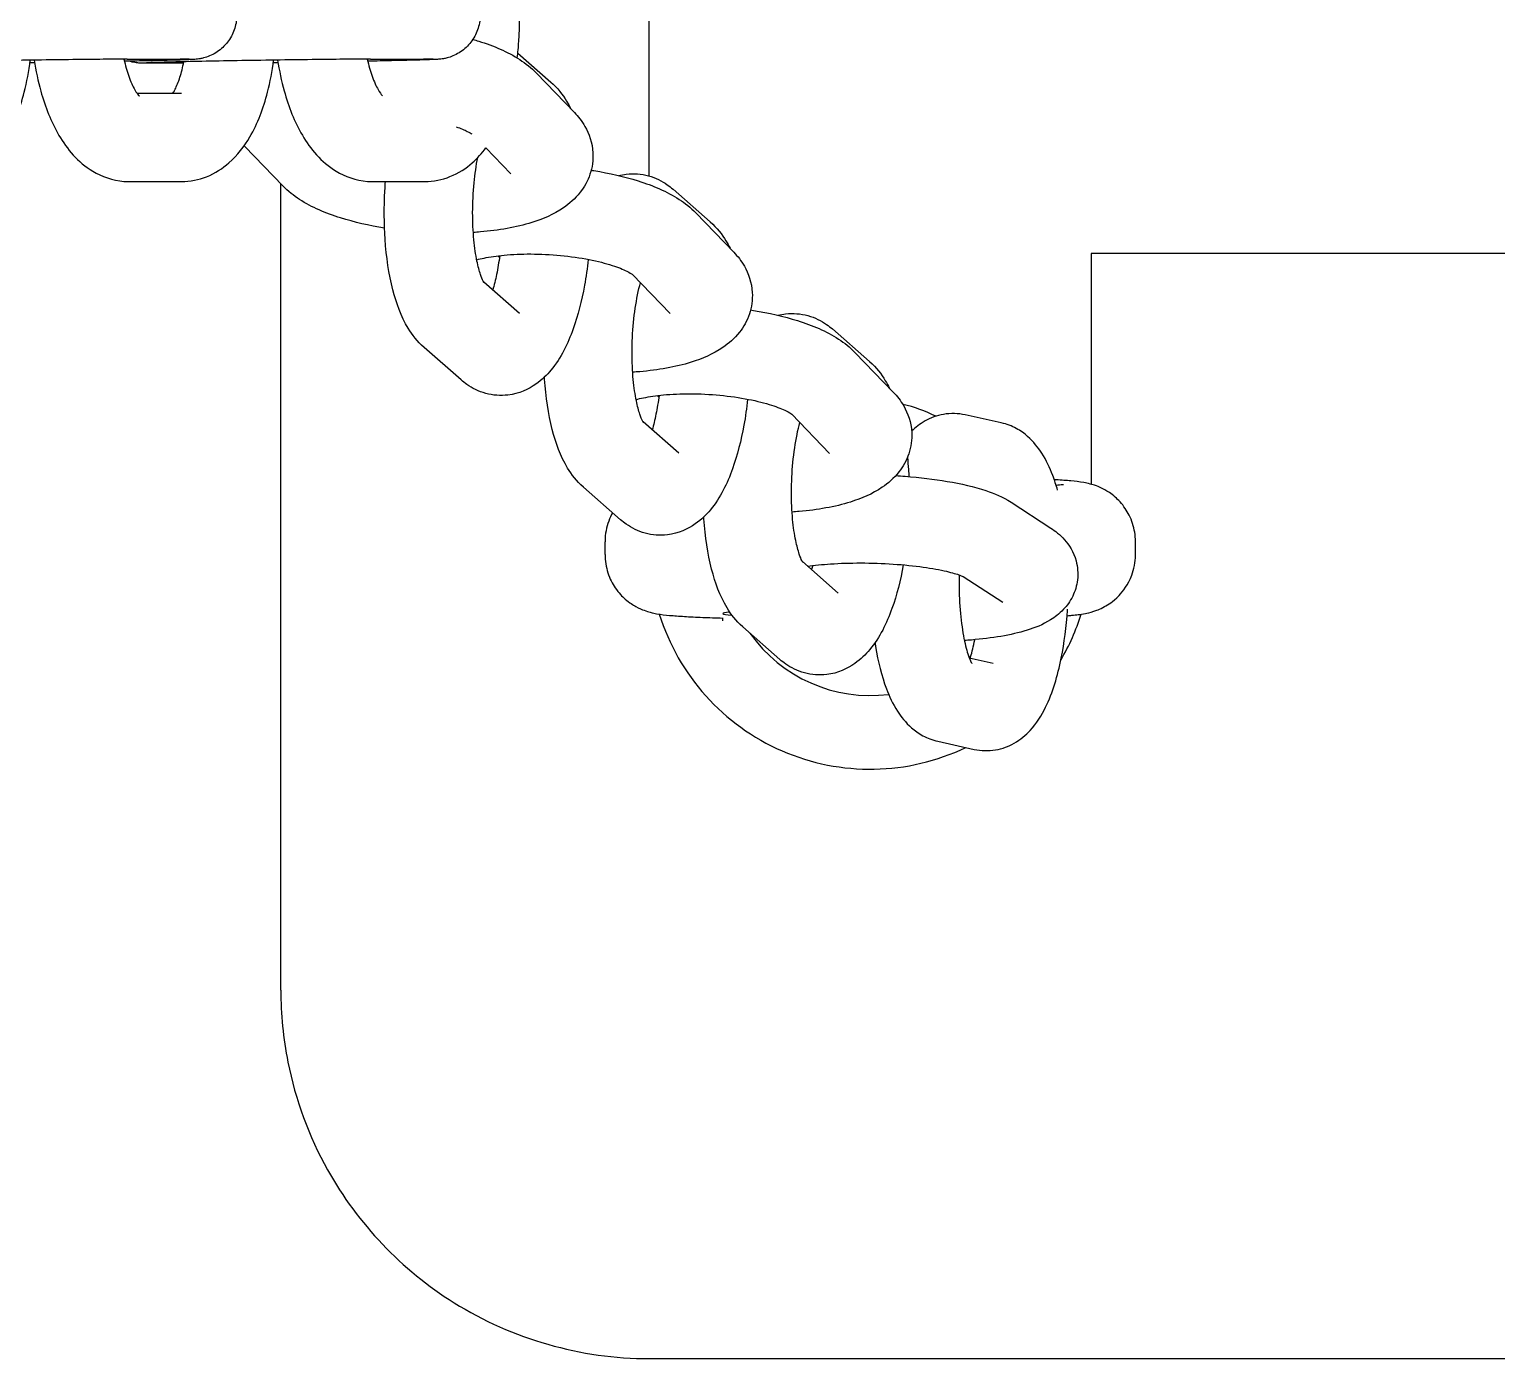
# Model space of a CAD drawing. Header units: millimetres. Extents: x 1060 to 4060, y 0 to 4400.
# Drawn here: x 2313.3 to 2412.9, y 2110 to 2200.2 of the extents above; entities that cross this region are included whole.
import ezdxf

# ---------------------------------------------------------------- set-up
doc = ezdxf.new("R2010")
doc.units = ezdxf.units.MM
doc.layers.add('AM_4', color=3, linetype='Continuous', lineweight=25)

msp = doc.modelspace()

# ---------------------------------------------------------------- linework, layer by layer
at = {"layer": 'AM_4'}
for p, q in [((2355.382, 2190.253), (2355.382, 2206.518)), ((2319.958, 2198.18), (2323.554, 2198.181)), ((2323.779, 2197.899), (2321.812, 2197.899)), ((2336.475, 2198.184), (2340.07, 2198.185)), ((2346.464, 2198.592), (2348.704, 2196.628)), ((2347.736, 2197.231), (2350.309, 2194.559)), ((2320.613, 2195.874), (2323.632, 2195.875)), ((2330.517, 2189.583), (2327.943, 2192.255)), ((2344.292, 2192.157), (2345.988, 2190.397)), ((2320.084, 2189.874), (2323.634, 2189.875)), ((2336.601, 2189.878), (2340.15, 2189.879)), ((2330.382, 2135), (2330.382, 2189.723)), ((2356.996, 2189.357), (2359.52, 2187.144)), ((2358.552, 2187.747), (2361.126, 2185.075)), ((2345.215, 2184.718), (2345.101, 2184.836)), ((2385.382, 2185), (2385.382, 2169.335)), ((2435.382, 2185), (2385.382, 2185)), ((2346.576, 2180.922), (2344.147, 2183.052)), ((2354.246, 2183.569), (2356.805, 2180.913)), ((2354.785, 2183.009), (2354.783, 2183.009)), ((2367.813, 2179.873), (2370.337, 2177.66)), ((2342.621, 2176.411), (2340.097, 2178.624)), ((2369.369, 2178.263), (2371.943, 2175.591)), ((2356.031, 2175.234), (2355.918, 2175.352)), ((2365.063, 2174.084), (2367.621, 2171.429)), ((2379.277, 2173.499), (2376.814, 2174.044)), ((2357.393, 2171.438), (2354.964, 2173.568)), ((2365.602, 2173.525), (2365.6, 2173.525)), ((2353.438, 2166.927), (2350.914, 2169.14)), ((2379.934, 2168.115), (2382.638, 2166.362)), ((2352.382, 2164.563), (2352.382, 2165.437)), ((2388.382, 2164.563), (2388.382, 2165.437)), ((2368.21, 2161.954), (2365.781, 2164.084)), ((2376.683, 2163.072), (2379.373, 2161.328)), ((2360.382, 2160.062), (2360.382, 2160.26)), ((2364.255, 2157.443), (2361.731, 2159.655)), ((2377.098, 2157.565), (2378.729, 2157.204)), ((2374.97, 2151.891), (2377.433, 2151.346)), ((2355.382, 2110), (2765.382, 2110))]:
    msp.add_line(p, q, dxfattribs=at)
for radius, start, end in [(10, 63.51666, 77.21843), (15, 197.37564, 295.5956), (15, 329.59726, 342.62135), (10, 215.21184, 277.18483), (10, 312.13813, 313.0878)]:
    msp.add_arc((2370.382, 2165), radius, start, end, dxfattribs=at)
msp.add_ellipse((2370.382, 2160.561), major_axis=(-10, 0), ratio=0.031189, start_param=5.974765, end_param=6.636173, dxfattribs=at)
for points, knots in [([(2323.552, 2204.181), (2323.977, 2204.181), (2324.19, 2204.184), (2324.518, 2204.168), (2324.557, 2204.165), (2324.658, 2204.157), (2324.718, 2204.151), (2324.856, 2204.132), (2324.929, 2204.12), (2325.08, 2204.088), (2325.16, 2204.068), (2325.375, 2204.004), (2325.512, 2203.952), (2325.866, 2203.789), (2326.079, 2203.657), (2326.511, 2203.308), (2326.725, 2203.073), (2327.069, 2202.548), (2327.203, 2202.25), (2327.368, 2201.634), (2327.401, 2201.309), (2327.363, 2200.673), (2327.292, 2200.354), (2327.057, 2199.761), (2326.889, 2199.481), (2326.479, 2198.993), (2326.232, 2198.779), (2325.829, 2198.531), (2325.689, 2198.459), (2325.414, 2198.344), (2325.276, 2198.297), (2325.059, 2198.241), (2324.976, 2198.223), (2324.833, 2198.198), (2324.773, 2198.189), (2324.686, 2198.179), (2324.653, 2198.176), (2324.573, 2198.168), (2324.533, 2198.165), (2324.379, 2198.155), (2324.27, 2198.15), (2323.914, 2198.136), (2323.636, 2198.127), (2322.787, 2198.103), (2322.127, 2198.087), (2320.878, 2198.06), (2320.336, 2198.049), (2319.766, 2198.038)], [0, 0, 0, 0, 0.281853, 0.281853, 0.315187, 0.315187, 0.34452, 0.34452, 0.369391, 0.369391, 0.394699, 0.394699, 0.438559, 0.438559, 0.512467, 0.512467, 0.605515, 0.605515, 0.701047, 0.701047, 0.796687, 0.796687, 0.892331, 0.892331, 0.987974, 0.987974, 1.083586, 1.083586, 1.130463, 1.130463, 1.17418, 1.17418, 1.201861, 1.201861, 1.229399, 1.229399, 1.252836, 1.252836, 1.296134, 1.296134, 1.425776, 1.425776, 1.621313, 1.621313, 1.911073, 1.911073, 2.099225, 2.099225, 2.099225, 2.099225]), ([(2340.069, 2204.185), (2340.493, 2204.185), (2340.707, 2204.188), (2341.035, 2204.171), (2341.074, 2204.169), (2341.174, 2204.161), (2341.235, 2204.155), (2341.373, 2204.136), (2341.446, 2204.123), (2341.597, 2204.091), (2341.677, 2204.071), (2341.892, 2204.007), (2342.029, 2203.956), (2342.383, 2203.792), (2342.595, 2203.661), (2343.028, 2203.312), (2343.241, 2203.076), (2343.586, 2202.551), (2343.72, 2202.253), (2343.884, 2201.638), (2343.917, 2201.313), (2343.88, 2200.676), (2343.809, 2200.357), (2343.573, 2199.765), (2343.406, 2199.484), (2342.996, 2198.997), (2342.749, 2198.783), (2342.346, 2198.535), (2342.206, 2198.463), (2341.931, 2198.347), (2341.793, 2198.301), (2341.576, 2198.244), (2341.493, 2198.227), (2341.35, 2198.201), (2341.289, 2198.193), (2341.202, 2198.182), (2341.17, 2198.179), (2341.09, 2198.172), (2341.05, 2198.169), (2340.896, 2198.159), (2340.787, 2198.154), (2340.431, 2198.14), (2340.153, 2198.131), (2339.304, 2198.107), (2338.644, 2198.091), (2337.395, 2198.063), (2336.853, 2198.052), (2336.283, 2198.041)], [0, 0, 0, 0, 0.281853, 0.281853, 0.315187, 0.315187, 0.34452, 0.34452, 0.369391, 0.369391, 0.394699, 0.394699, 0.438559, 0.438559, 0.512467, 0.512467, 0.605515, 0.605515, 0.701047, 0.701047, 0.796687, 0.796687, 0.892331, 0.892331, 0.987974, 0.987974, 1.083586, 1.083586, 1.130463, 1.130463, 1.17418, 1.17418, 1.201861, 1.201861, 1.229399, 1.229399, 1.252836, 1.252836, 1.296134, 1.296134, 1.425776, 1.425776, 1.621313, 1.621313, 1.911073, 1.911073, 2.099225, 2.099225, 2.099225, 2.099225]), ([(2346.427, 2198.261), (2346.472, 2198.633), (2346.506, 2199.009), (2346.602, 2200.519), (2346.584, 2201.673), (2346.455, 2203.02), (2346.431, 2203.236), (2346.404, 2203.451)], [1.2689761, 1.2689761, 1.2689761, 1.2689761, 1.3902714, 1.3902714, 1.7521064, 1.7521064, 1.8217621, 1.8217621, 1.8217621, 1.8217621]), ([(2343.413, 2199.526), (2343.548, 2199.487), (2343.681, 2199.447), (2344.833, 2199.084), (2345.755, 2198.698), (2346.994, 2197.898), (2347.375, 2197.606), (2347.736, 2197.231)], [8.7955647, 8.7955647, 8.7955647, 8.7955647, 8.8464179, 8.8464179, 9.2401099, 9.2401099, 9.424778, 9.424778, 9.424778, 9.424778]), ([(2319.958, 2198.18), (2319.604, 2198.18), (2319.122, 2198.178), (2317.976, 2198.169), (2317.294, 2198.162), (2315.805, 2198.145), (2314.976, 2198.134), (2313.284, 2198.11), (2312.401, 2198.096), (2310.694, 2198.067), (2309.848, 2198.052), (2308.303, 2198.022), (2307.583, 2198.007), (2306.361, 2197.979), (2305.842, 2197.965), (2305.272, 2197.948), (2305.115, 2197.942), (2304.879, 2197.933), (2304.793, 2197.929), (2304.753, 2197.927), (2304.749, 2197.927), (2304.749, 2197.927)], [0, 0, 0, 0, 0.248263, 0.248263, 0.499951, 0.499951, 0.757323, 0.757323, 1.01581, 1.01581, 1.274573, 1.274573, 1.533118, 1.533118, 1.790623, 1.790623, 1.915683, 1.915683, 2.034039, 2.034039, 2.06119, 2.06119, 2.06119, 2.06119]), ([(2307.117, 2189.871), (2307.709, 2189.871), (2308.3, 2189.993), (2309.411, 2190.435), (2309.915, 2190.769), (2310.933, 2191.664), (2311.384, 2192.262), (2312.299, 2193.824), (2312.682, 2194.842), (2313.145, 2196.634), (2313.281, 2197.363), (2313.376, 2198.111)], [0, 0, 0, 0, 0.170102, 0.170102, 0.360343, 0.360343, 0.625522, 0.625522, 1.00866, 1.00866, 1.25339, 1.25339, 1.25339, 1.25339]), ([(2313.645, 2198.115), (2313.755, 2197.395), (2313.904, 2196.692), (2314.393, 2194.934), (2314.789, 2193.924), (2315.879, 2192.073), (2316.579, 2191.205), (2318.225, 2190.213), (2318.957, 2189.947), (2319.852, 2189.879), (2319.968, 2189.874), (2320.084, 2189.874)], [5.01949, 5.01949, 5.01949, 5.01949, 5.255165, 5.255165, 5.634054, 5.634054, 6.024533, 6.024533, 6.249877, 6.249877, 6.283185, 6.283185, 6.283185, 6.283185]), ([(2319.733, 2198.18), (2319.828, 2197.757), (2319.939, 2197.368), (2320.192, 2196.652), (2320.337, 2196.337), (2320.577, 2195.913), (2320.677, 2195.782), (2320.757, 2195.692), (2320.773, 2195.679), (2320.773, 2195.679)], [5.1569347, 5.1569347, 5.1569347, 5.1569347, 5.3726092, 5.3726092, 5.6146991, 5.6146991, 5.8232679, 5.8232679, 5.9226994, 5.9226994, 5.9226994, 5.9226994]), ([(2321.812, 2197.899), (2321.388, 2197.899), (2321.174, 2197.896), (2320.846, 2197.912), (2320.807, 2197.914), (2320.707, 2197.923), (2320.646, 2197.929), (2320.508, 2197.948), (2320.435, 2197.96), (2320.284, 2197.992), (2320.204, 2198.012), (2320.116, 2198.038), (2320.107, 2198.041), (2320.098, 2198.044)], [0, 0, 0, 0, 0.2818527, 0.2818527, 0.3151869, 0.3151869, 0.3445202, 0.3445202, 0.3693908, 0.3693908, 0.3946985, 0.3946985, 0.3977085, 0.3977085, 0.3977085, 0.3977085]), ([(2336.475, 2198.184), (2336.12, 2198.184), (2335.639, 2198.181), (2334.493, 2198.173), (2333.811, 2198.166), (2332.322, 2198.149), (2331.492, 2198.138), (2329.801, 2198.114), (2328.918, 2198.1), (2327.211, 2198.071), (2326.365, 2198.056), (2324.82, 2198.026), (2324.1, 2198.011), (2322.878, 2197.982), (2322.359, 2197.969), (2321.789, 2197.951), (2321.632, 2197.946), (2321.396, 2197.937), (2321.31, 2197.933), (2321.27, 2197.93), (2321.265, 2197.93), (2321.265, 2197.93)], [0, 0, 0, 0, 0.248263, 0.248263, 0.499951, 0.499951, 0.757323, 0.757323, 1.01581, 1.01581, 1.274573, 1.274573, 1.533118, 1.533118, 1.790623, 1.790623, 1.915683, 1.915683, 2.034039, 2.034039, 2.06119, 2.06119, 2.06119, 2.06119]), ([(2323.06, 2195.875), (2323.105, 2195.947), (2323.155, 2196.036), (2323.314, 2196.353), (2323.428, 2196.631), (2323.632, 2197.267), (2323.724, 2197.62), (2323.8, 2198.004)], [0.596726, 0.596726, 0.596726, 0.596726, 0.7009127, 0.7009127, 0.9118815, 0.9118815, 1.1108404, 1.1108404, 1.1108404, 1.1108404]), ([(2324.193, 2198.176), (2324.193, 2198.176), (2324.178, 2198.177), (2324.106, 2198.178), (2324.015, 2198.18), (2323.801, 2198.181), (2323.685, 2198.181), (2323.554, 2198.181)], [3.0785226, 3.0785226, 3.0785226, 3.0785226, 3.1279244, 3.1279244, 3.2407431, 3.2407431, 3.3329626, 3.3329626, 3.3329626, 3.3329626]), ([(2323.634, 2189.875), (2324.226, 2189.875), (2324.817, 2189.997), (2325.927, 2190.439), (2326.431, 2190.772), (2327.45, 2191.668), (2327.901, 2192.266), (2328.816, 2193.827), (2329.199, 2194.846), (2329.661, 2196.638), (2329.798, 2197.367), (2329.893, 2198.115)], [0, 0, 0, 0, 0.170102, 0.170102, 0.360343, 0.360343, 0.625522, 0.625522, 1.00866, 1.00866, 1.25339, 1.25339, 1.25339, 1.25339]), ([(2330.161, 2198.119), (2330.272, 2197.398), (2330.421, 2196.696), (2330.909, 2194.938), (2331.306, 2193.928), (2332.396, 2192.076), (2333.096, 2191.209), (2334.742, 2190.217), (2335.473, 2189.951), (2336.369, 2189.882), (2336.485, 2189.878), (2336.601, 2189.878)], [5.01949, 5.01949, 5.01949, 5.01949, 5.255165, 5.255165, 5.634054, 5.634054, 6.024533, 6.024533, 6.249877, 6.249877, 6.283185, 6.283185, 6.283185, 6.283185]), ([(2336.25, 2198.184), (2336.344, 2197.761), (2336.456, 2197.372), (2336.709, 2196.655), (2336.854, 2196.341), (2337.094, 2195.917), (2337.194, 2195.786), (2337.274, 2195.696), (2337.29, 2195.682), (2337.29, 2195.682)], [5.1569347, 5.1569347, 5.1569347, 5.1569347, 5.3726092, 5.3726092, 5.6146991, 5.6146991, 5.8232679, 5.8232679, 5.9226994, 5.9226994, 5.9226994, 5.9226994]), ([(2340.709, 2198.18), (2340.709, 2198.18), (2340.695, 2198.181), (2340.623, 2198.182), (2340.531, 2198.183), (2340.317, 2198.184), (2340.202, 2198.185), (2340.07, 2198.185)], [3.0785226, 3.0785226, 3.0785226, 3.0785226, 3.1279244, 3.1279244, 3.2407431, 3.2407431, 3.3329626, 3.3329626, 3.3329626, 3.3329626]), ([(2348.704, 2196.628), (2349.168, 2196.221), (2349.5, 2195.78), (2349.872, 2195.166), (2349.963, 2194.999), (2350.048, 2194.83)], [3.1415927, 3.1415927, 3.1415927, 3.1415927, 3.3417333, 3.3417333, 3.4155106, 3.4155106, 3.4155106, 3.4155106]), ([(2350.309, 2194.559), (2350.563, 2194.295), (2350.808, 2193.989), (2351.301, 2193.128), (2351.521, 2192.508), (2351.587, 2191.34), (2351.515, 2190.829), (2351.202, 2189.9), (2350.962, 2189.488), (2350.347, 2188.699), (2349.957, 2188.369), (2348.876, 2187.63), (2348.166, 2187.335), (2346.343, 2186.766), (2345.175, 2186.565), (2343.765, 2186.443), (2343.603, 2186.431), (2343.441, 2186.421)], [3.141593, 3.141593, 3.141593, 3.141593, 3.271782, 3.271782, 3.444241, 3.444241, 3.570103, 3.570103, 3.70223, 3.70223, 3.878428, 3.878428, 4.188219, 4.188219, 4.622997, 4.622997, 4.678564, 4.678564, 4.678564, 4.678564]), ([(2342.282, 2193.593), (2342.586, 2193.487), (2342.844, 2193.379), (2343.178, 2193.214), (2343.285, 2193.152), (2343.353, 2193.108)], [8.9036073, 8.9036073, 8.9036073, 8.9036073, 9.1024959, 9.1024959, 9.2468738, 9.2468738, 9.2468738, 9.2468738]), ([(2340.15, 2189.879), (2340.743, 2189.879), (2341.333, 2190.001), (2342.444, 2190.442), (2342.948, 2190.776), (2343.726, 2191.46), (2344.028, 2191.799), (2344.294, 2192.155)], [0, 0, 0, 0, 0.1701021, 0.1701021, 0.3603429, 0.3603429, 0.5180348, 0.5180348, 0.5180348, 0.5180348]), ([(2344.173, 2183.01), (2344.173, 2183.01), (2344.146, 2183.05), (2344.061, 2183.22), (2343.996, 2183.373), (2343.848, 2183.813), (2343.764, 2184.123), (2343.604, 2184.904), (2343.532, 2185.392), (2343.426, 2186.5), (2343.398, 2187.128), (2343.401, 2188.441), (2343.435, 2189.126), (2343.558, 2190.388), (2343.641, 2190.968), (2343.743, 2191.504)], [0.142015, 0.142015, 0.142015, 0.142015, 0.276751, 0.276751, 0.448296, 0.448296, 0.659191, 0.659191, 0.906763, 0.906763, 1.178862, 1.178862, 1.462176, 1.462176, 1.716941, 1.716941, 1.716941, 1.716941]), ([(2340.097, 2178.624), (2339.632, 2179.031), (2339.301, 2179.472), (2338.533, 2180.739), (2338.224, 2181.601), (2337.711, 2183.595), (2337.543, 2184.747), (2337.385, 2187.025), (2337.38, 2188.137), (2337.454, 2189.455), (2337.468, 2189.667), (2337.484, 2189.878)], [0, 0, 0, 0, 0.200141, 0.200141, 0.565338, 0.565338, 0.975739, 0.975739, 1.338219, 1.338219, 1.407821, 1.407821, 1.407821, 1.407821]), ([(2351.442, 2190.646), (2351.506, 2190.636), (2351.569, 2190.626), (2352.688, 2190.446), (2353.698, 2190.215), (2355.649, 2189.599), (2356.572, 2189.214), (2357.811, 2188.414), (2358.192, 2188.121), (2358.552, 2187.747)], [8.4650965, 8.4650965, 8.4650965, 8.4650965, 8.4866714, 8.4866714, 8.8464179, 8.8464179, 9.2401099, 9.2401099, 9.424778, 9.424778, 9.424778, 9.424778]), ([(2353.314, 2190.283), (2353.478, 2190.325), (2353.649, 2190.357), (2354.321, 2190.439), (2354.85, 2190.399), (2355.816, 2190.134), (2356.248, 2189.914), (2356.746, 2189.565), (2356.876, 2189.463), (2356.996, 2189.357)], [2.7808048, 2.7808048, 2.7808048, 2.7808048, 2.8263522, 2.8263522, 2.9567977, 2.9567977, 3.0896718, 3.0896718, 3.1415927, 3.1415927, 3.1415927, 3.1415927]), ([(2337.418, 2186.717), (2336.37, 2186.887), (2335.366, 2187.116), (2333.42, 2187.73), (2332.497, 2188.116), (2331.258, 2188.916), (2330.877, 2189.208), (2330.517, 2189.583)], [5.3471386, 5.3471386, 5.3471386, 5.3471386, 5.7048252, 5.7048252, 6.0985172, 6.0985172, 6.2831853, 6.2831853, 6.2831853, 6.2831853]), ([(2359.52, 2187.144), (2359.985, 2186.737), (2360.316, 2186.295), (2360.689, 2185.682), (2360.78, 2185.515), (2360.865, 2185.346)], [3.1415927, 3.1415927, 3.1415927, 3.1415927, 3.3417333, 3.3417333, 3.4155106, 3.4155106, 3.4155106, 3.4155106]), ([(2343.673, 2184.569), (2343.824, 2184.61), (2343.992, 2184.65), (2344.569, 2184.768), (2345.03, 2184.836), (2346.094, 2184.936), (2346.707, 2184.963), (2348.003, 2184.959), (2348.689, 2184.926), (2350.033, 2184.796), (2350.692, 2184.701), (2351.882, 2184.467), (2352.417, 2184.33), (2353.275, 2184.055), (2353.613, 2183.918), (2354.051, 2183.703), (2354.181, 2183.618), (2354.245, 2183.57), (2354.253, 2183.564), (2354.253, 2183.564)], [7.389186, 7.389186, 7.389186, 7.389186, 7.502218, 7.502218, 7.744552, 7.744552, 8.013991, 8.013991, 8.296825, 8.296825, 8.58126, 8.58126, 8.855267, 8.855267, 9.102496, 9.102496, 9.304047, 9.304047, 9.36456, 9.36456, 9.36456, 9.36456]), ([(2345.232, 2184.852), (2345.175, 2184.406), (2345.104, 2183.975), (2344.945, 2183.189), (2344.858, 2182.831), (2344.766, 2182.51)], [4.6914702, 4.6914702, 4.6914702, 4.6914702, 4.8867267, 4.8867267, 5.0722972, 5.0722972, 5.0722972, 5.0722972]), ([(2361.126, 2185.075), (2361.38, 2184.811), (2361.625, 2184.505), (2362.118, 2183.644), (2362.338, 2183.024), (2362.404, 2181.855), (2362.331, 2181.345), (2362.019, 2180.415), (2361.779, 2180.004), (2361.164, 2179.215), (2360.774, 2178.885), (2359.693, 2178.146), (2358.983, 2177.851), (2357.159, 2177.281), (2355.992, 2177.081), (2354.581, 2176.959), (2354.42, 2176.947), (2354.258, 2176.937)], [3.141593, 3.141593, 3.141593, 3.141593, 3.271782, 3.271782, 3.444241, 3.444241, 3.570103, 3.570103, 3.70223, 3.70223, 3.878428, 3.878428, 4.188219, 4.188219, 4.622997, 4.622997, 4.678564, 4.678564, 4.678564, 4.678564]), ([(2351.243, 2184.592), (2351.178, 2183.996), (2351.094, 2183.408), (2350.8, 2181.785), (2350.547, 2180.79), (2349.851, 2178.852), (2349.416, 2177.929), (2348.434, 2176.749), (2348.108, 2176.424), (2347.194, 2175.782), (2346.543, 2175.48), (2345.296, 2175.329), (2344.767, 2175.369), (2343.801, 2175.634), (2343.369, 2175.854), (2342.871, 2176.202), (2342.741, 2176.305), (2342.621, 2176.411)], [4.635584, 4.635584, 4.635584, 4.635584, 4.833907, 4.833907, 5.199053, 5.199053, 5.609358, 5.609358, 5.772068, 5.772068, 5.967945, 5.967945, 6.09839, 6.09839, 6.231264, 6.231264, 6.283185, 6.283185, 6.283185, 6.283185]), ([(2354.99, 2173.526), (2354.99, 2173.526), (2354.963, 2173.566), (2354.878, 2173.736), (2354.813, 2173.889), (2354.665, 2174.329), (2354.581, 2174.639), (2354.421, 2175.419), (2354.349, 2175.908), (2354.243, 2177.016), (2354.215, 2177.644), (2354.218, 2178.956), (2354.252, 2179.642), (2354.381, 2180.97), (2354.477, 2181.612), (2354.653, 2182.483), (2354.716, 2182.757), (2354.783, 2183.011)], [0.142015, 0.142015, 0.142015, 0.142015, 0.276751, 0.276751, 0.448296, 0.448296, 0.659191, 0.659191, 0.906763, 0.906763, 1.178862, 1.178862, 1.462176, 1.462176, 1.745134, 1.745134, 1.884509, 1.884509, 1.884509, 1.884509]), ([(2362.259, 2181.162), (2362.323, 2181.152), (2362.386, 2181.142), (2363.505, 2180.962), (2364.515, 2180.731), (2366.466, 2180.115), (2367.389, 2179.73), (2368.628, 2178.93), (2369.009, 2178.637), (2369.369, 2178.263)], [8.4650965, 8.4650965, 8.4650965, 8.4650965, 8.4866714, 8.4866714, 8.8464179, 8.8464179, 9.2401099, 9.2401099, 9.424778, 9.424778, 9.424778, 9.424778]), ([(2364.131, 2180.799), (2364.295, 2180.841), (2364.466, 2180.873), (2365.138, 2180.955), (2365.667, 2180.915), (2366.633, 2180.65), (2367.065, 2180.43), (2367.563, 2180.081), (2367.693, 2179.978), (2367.813, 2179.873)], [2.7808048, 2.7808048, 2.7808048, 2.7808048, 2.8263522, 2.8263522, 2.9567977, 2.9567977, 3.0896718, 3.0896718, 3.1415927, 3.1415927, 3.1415927, 3.1415927]), ([(2370.337, 2177.66), (2370.802, 2177.252), (2371.133, 2176.811), (2371.505, 2176.198), (2371.597, 2176.031), (2371.682, 2175.862)], [3.1415927, 3.1415927, 3.1415927, 3.1415927, 3.3417333, 3.3417333, 3.4155106, 3.4155106, 3.4155106, 3.4155106]), ([(2350.914, 2169.14), (2350.449, 2169.547), (2350.118, 2169.988), (2349.35, 2171.254), (2349.041, 2172.117), (2348.528, 2174.111), (2348.359, 2175.262), (2348.273, 2176.517), (2348.27, 2176.561), (2348.267, 2176.605)], [0, 0, 0, 0, 0.2001406, 0.2001406, 0.5653382, 0.5653382, 0.9757394, 0.9757394, 0.990733, 0.990733, 0.990733, 0.990733]), ([(2362.06, 2175.108), (2361.995, 2174.512), (2361.911, 2173.924), (2361.617, 2172.3), (2361.364, 2171.305), (2360.668, 2169.368), (2360.232, 2168.445), (2359.251, 2167.265), (2358.925, 2166.94), (2358.011, 2166.298), (2357.36, 2165.996), (2356.113, 2165.845), (2355.584, 2165.885), (2354.618, 2166.149), (2354.186, 2166.369), (2353.688, 2166.718), (2353.558, 2166.821), (2353.438, 2166.927)], [4.635584, 4.635584, 4.635584, 4.635584, 4.833907, 4.833907, 5.199053, 5.199053, 5.609358, 5.609358, 5.772068, 5.772068, 5.967945, 5.967945, 6.09839, 6.09839, 6.231264, 6.231264, 6.283185, 6.283185, 6.283185, 6.283185]), ([(2354.49, 2175.085), (2354.641, 2175.126), (2354.809, 2175.166), (2355.386, 2175.284), (2355.847, 2175.352), (2356.911, 2175.452), (2357.524, 2175.479), (2358.82, 2175.475), (2359.505, 2175.441), (2360.85, 2175.312), (2361.509, 2175.217), (2362.699, 2174.983), (2363.234, 2174.846), (2364.092, 2174.571), (2364.43, 2174.433), (2364.868, 2174.218), (2364.998, 2174.133), (2365.062, 2174.086), (2365.069, 2174.079), (2365.069, 2174.079)], [7.389186, 7.389186, 7.389186, 7.389186, 7.502218, 7.502218, 7.744552, 7.744552, 8.013991, 8.013991, 8.296825, 8.296825, 8.58126, 8.58126, 8.855267, 8.855267, 9.102496, 9.102496, 9.304047, 9.304047, 9.36456, 9.36456, 9.36456, 9.36456]), ([(2356.049, 2175.368), (2355.992, 2174.922), (2355.921, 2174.491), (2355.762, 2173.705), (2355.675, 2173.347), (2355.583, 2173.025)], [4.6914702, 4.6914702, 4.6914702, 4.6914702, 4.8867267, 4.8867267, 5.0722972, 5.0722972, 5.0722972, 5.0722972]), ([(2371.943, 2175.591), (2372.197, 2175.327), (2372.442, 2175.021), (2372.935, 2174.16), (2373.155, 2173.54), (2373.221, 2172.371), (2373.148, 2171.861), (2372.836, 2170.931), (2372.596, 2170.52), (2371.981, 2169.731), (2371.591, 2169.401), (2370.51, 2168.662), (2369.799, 2168.367), (2367.976, 2167.797), (2366.809, 2167.597), (2365.398, 2167.475), (2365.237, 2167.463), (2365.075, 2167.452)], [3.141593, 3.141593, 3.141593, 3.141593, 3.271782, 3.271782, 3.444241, 3.444241, 3.570103, 3.570103, 3.70223, 3.70223, 3.878428, 3.878428, 4.188219, 4.188219, 4.622997, 4.622997, 4.678564, 4.678564, 4.678564, 4.678564]), ([(2376.814, 2174.044), (2376.347, 2174.147), (2375.837, 2174.16), (2374.894, 2173.998), (2374.467, 2173.832), (2373.741, 2173.423), (2373.441, 2173.182), (2373.188, 2172.935)], [3.1415927, 3.1415927, 3.1415927, 3.1415927, 3.260469, 3.260469, 3.3785891, 3.3785891, 3.499889, 3.499889, 3.499889, 3.499889]), ([(2365.807, 2164.042), (2365.807, 2164.042), (2365.78, 2164.081), (2365.695, 2164.252), (2365.63, 2164.404), (2365.482, 2164.845), (2365.398, 2165.155), (2365.238, 2165.935), (2365.166, 2166.423), (2365.06, 2167.531), (2365.032, 2168.16), (2365.035, 2169.472), (2365.069, 2170.158), (2365.198, 2171.485), (2365.293, 2172.128), (2365.469, 2172.999), (2365.533, 2173.272), (2365.6, 2173.527)], [0.142015, 0.142015, 0.142015, 0.142015, 0.276751, 0.276751, 0.448296, 0.448296, 0.659191, 0.659191, 0.906763, 0.906763, 1.178862, 1.178862, 1.462176, 1.462176, 1.745134, 1.745134, 1.884509, 1.884509, 1.884509, 1.884509]), ([(2383.092, 2168.936), (2382.996, 2169.277), (2382.889, 2169.607), (2382.57, 2170.454), (2382.337, 2170.955), (2381.776, 2171.832), (2381.478, 2172.217), (2380.842, 2172.773), (2380.587, 2172.959), (2379.992, 2173.281), (2379.649, 2173.417), (2379.277, 2173.499)], [2.4099847, 2.4099847, 2.4099847, 2.4099847, 2.5476765, 2.5476765, 2.7736356, 2.7736356, 2.9521576, 2.9521576, 3.0467457, 3.0467457, 3.1415927, 3.1415927, 3.1415927, 3.1415927]), ([(2372.903, 2171.158), (2372.932, 2170.885), (2372.956, 2170.607), (2372.986, 2170.171), (2372.995, 2170.014), (2373.003, 2169.856)], [4.0222554, 4.0222554, 4.0222554, 4.0222554, 4.117332, 4.117332, 4.1702399, 4.1702399, 4.1702399, 4.1702399]), ([(2372.112, 2169.921), (2372.325, 2169.908), (2372.537, 2169.893), (2373.747, 2169.8), (2374.712, 2169.685), (2376.561, 2169.371), (2377.43, 2169.172), (2378.812, 2168.709), (2379.358, 2168.489), (2379.934, 2168.115)], [2.072287, 2.072287, 2.072287, 2.072287, 2.14551, 2.14551, 2.49307, 2.49307, 2.864705, 2.864705, 3.141593, 3.141593, 3.141593, 3.141593]), ([(2388.382, 2165.437), (2388.382, 2165.867), (2388.308, 2166.295), (2388.057, 2167.076), (2387.874, 2167.417), (2387.453, 2168.04), (2387.216, 2168.279), (2386.717, 2168.717), (2386.484, 2168.857), (2386.052, 2169.096), (2385.877, 2169.166), (2385.557, 2169.286), (2385.428, 2169.323), (2385.135, 2169.401), (2385.005, 2169.426), (2384.547, 2169.509), (2384.296, 2169.534), (2383.697, 2169.588), (2383.368, 2169.612), (2382.954, 2169.636), (2382.913, 2169.639), (2382.871, 2169.641)], [1.5707963, 1.5707963, 1.5707963, 1.5707963, 1.5808358, 1.5808358, 1.5918964, 1.5918964, 1.6063089, 1.6063089, 1.627105, 1.627105, 1.6540314, 1.6540314, 1.6872552, 1.6872552, 1.7419802, 1.7419802, 1.8995361, 1.8995361, 2.0570919, 2.0570919, 2.0741389, 2.0741389, 2.0741389, 2.0741389]), ([(2383.495, 2169.304), (2383.496, 2169.304), (2383.46, 2169.299), (2383.315, 2169.283), (2383.175, 2169.27), (2382.997, 2169.257)], [-1.3642689, -1.3642689, -1.3642689, -1.3642689, -1.2899383, -1.2899383, -1.1738106, -1.1738106, -1.1738106, -1.1738106]), ([(2352.895, 2167.403), (2352.801, 2167.235), (2352.712, 2167.047), (2352.484, 2166.435), (2352.385, 2165.953), (2352.382, 2165.455), (2352.382, 2165.446), (2352.382, 2165.437)], [-1.58834133, -1.58834133, -1.58834133, -1.58834133, -1.58241362, -1.58241362, -1.57100998, -1.57100998, -1.57079633, -1.57079633, -1.57079633, -1.57079633]), ([(2361.731, 2159.655), (2361.266, 2160.063), (2360.935, 2160.504), (2360.167, 2161.77), (2359.858, 2162.633), (2359.345, 2164.627), (2359.176, 2165.778), (2359.09, 2167.033), (2359.087, 2167.077), (2359.084, 2167.121)], [0, 0, 0, 0, 0.2001406, 0.2001406, 0.5653382, 0.5653382, 0.9757394, 0.9757394, 0.990733, 0.990733, 0.990733, 0.990733]), ([(2382.638, 2166.362), (2382.938, 2166.167), (2383.253, 2165.929), (2383.869, 2165.224), (2384.179, 2164.755), (2384.455, 2163.735), (2384.494, 2163.284), (2384.397, 2162.448), (2384.276, 2162.067), (2383.941, 2161.375), (2383.721, 2161.083), (2383.201, 2160.525), (2382.904, 2160.308), (2382.072, 2159.79), (2381.563, 2159.597), (2379.912, 2159.085), (2378.659, 2158.888), (2377.09, 2158.753), (2376.931, 2158.741), (2376.772, 2158.729)], [3.141593, 3.141593, 3.141593, 3.141593, 3.285925, 3.285925, 3.419674, 3.419674, 3.504403, 3.504403, 3.583716, 3.583716, 3.676012, 3.676012, 3.805306, 3.805306, 4.058226, 4.058226, 4.581535, 4.581535, 4.639514, 4.639514, 4.639514, 4.639514]), ([(2352.382, 2164.563), (2352.382, 2164.133), (2352.455, 2163.705), (2352.707, 2162.924), (2352.889, 2162.583), (2353.31, 2161.96), (2353.547, 2161.721), (2354.046, 2161.283), (2354.279, 2161.143), (2354.711, 2160.904), (2354.886, 2160.834), (2355.207, 2160.714), (2355.336, 2160.677), (2355.628, 2160.599), (2355.758, 2160.574), (2356.217, 2160.491), (2356.468, 2160.466), (2357.067, 2160.412), (2357.396, 2160.388), (2358.143, 2160.344), (2358.559, 2160.324), (2359.438, 2160.287), (2359.894, 2160.271), (2360.382, 2160.256)], [1.5707963, 1.5707963, 1.5707963, 1.5707963, 1.5808358, 1.5808358, 1.5918964, 1.5918964, 1.6063089, 1.6063089, 1.627105, 1.627105, 1.6540314, 1.6540314, 1.6872552, 1.6872552, 1.7419802, 1.7419802, 1.8995361, 1.8995361, 2.0570919, 2.0570919, 2.2146478, 2.2146478, 2.3585756, 2.3585756, 2.3585756, 2.3585756]), ([(2372.624, 2163.867), (2372.434, 2162.815), (2372.18, 2161.821), (2371.485, 2159.883), (2371.049, 2158.961), (2370.068, 2157.781), (2369.741, 2157.455), (2368.828, 2156.814), (2368.177, 2156.512), (2366.93, 2156.36), (2366.401, 2156.401), (2365.435, 2156.665), (2365.003, 2156.885), (2364.505, 2157.234), (2364.375, 2157.337), (2364.255, 2157.443)], [4.834105, 4.834105, 4.834105, 4.834105, 5.199053, 5.199053, 5.609358, 5.609358, 5.772068, 5.772068, 5.967945, 5.967945, 6.09839, 6.09839, 6.231264, 6.231264, 6.283185, 6.283185, 6.283185, 6.283185]), ([(2366.131, 2163.777), (2366.593, 2163.841), (2367.12, 2163.894), (2368.331, 2163.973), (2369.027, 2163.995), (2370.469, 2163.993), (2371.216, 2163.968), (2372.655, 2163.872), (2373.348, 2163.802), (2374.575, 2163.631), (2375.116, 2163.531), (2375.949, 2163.336), (2376.264, 2163.24), (2376.605, 2163.113), (2376.689, 2163.069), (2376.689, 2163.069)], [1.267845, 1.267845, 1.267845, 1.267845, 1.517574, 1.517574, 1.803224, 1.803224, 2.097909, 2.097909, 2.391371, 2.391371, 2.671869, 2.671869, 2.918677, 2.918677, 3.09368, 3.09368, 3.09368, 3.09368]), ([(2383.74, 2160.417), (2383.855, 2160.426), (2383.966, 2160.436), (2384.368, 2160.474), (2384.612, 2160.498), (2385.122, 2160.598), (2385.282, 2160.63), (2385.72, 2160.771), (2385.931, 2160.839), (2386.523, 2161.163), (2386.844, 2161.344), (2387.549, 2162.081), (2387.889, 2162.518), (2388.279, 2163.565), (2388.378, 2164.047), (2388.382, 2164.545), (2388.382, 2164.554), (2388.382, 2164.563)], [-1.9432539, -1.9432539, -1.9432539, -1.9432539, -1.885908, -1.885908, -1.7283522, -1.7283522, -1.6667975, -1.6667975, -1.6276714, -1.6276714, -1.6006443, -1.6006443, -1.5824136, -1.5824136, -1.57101, -1.57101, -1.5707963, -1.5707963, -1.5707963, -1.5707963]), ([(2376.42, 2163.181), (2376.417, 2163.07), (2376.415, 2162.958), (2376.407, 2162.152), (2376.431, 2161.459), (2376.534, 2160.169), (2376.613, 2159.569), (2376.799, 2158.561), (2376.905, 2158.141), (2377.096, 2157.552), (2377.182, 2157.353), (2377.263, 2157.2), (2377.281, 2157.173), (2377.281, 2157.173)], [4.74416, 4.74416, 4.74416, 4.74416, 4.790332, 4.790332, 5.077466, 5.077466, 5.358144, 5.358144, 5.617434, 5.617434, 5.834573, 5.834573, 5.94268, 5.94268, 5.94268, 5.94268]), ([(2377.433, 2151.346), (2377.899, 2151.242), (2378.41, 2151.23), (2379.352, 2151.391), (2379.78, 2151.558), (2380.59, 2152.014), (2380.938, 2152.317), (2381.695, 2153.13), (2382.011, 2153.653), (2382.775, 2155.206), (2383.1, 2156.315), (2383.552, 2158.57), (2383.692, 2159.672), (2383.769, 2160.822), (2383.771, 2160.842), (2383.772, 2160.861)], [0, 0, 0, 0, 0.118876, 0.118876, 0.236996, 0.236996, 0.38582, 0.38582, 0.631188, 0.631188, 1.084772, 1.084772, 1.462831, 1.462831, 1.469386, 1.469386, 1.469386, 1.469386]), ([(2370.703, 2158.586), (2370.716, 2158.499), (2370.73, 2158.412), (2370.915, 2157.295), (2371.148, 2156.34), (2371.677, 2154.936), (2371.909, 2154.435), (2372.47, 2153.558), (2372.769, 2153.173), (2373.405, 2152.617), (2373.66, 2152.431), (2374.255, 2152.109), (2374.598, 2151.973), (2374.97, 2151.891)], [5.280916, 5.280916, 5.280916, 5.280916, 5.312467, 5.312467, 5.689269, 5.689269, 5.915228, 5.915228, 6.09375, 6.09375, 6.188338, 6.188338, 6.283185, 6.283185, 6.283185, 6.283185]), ([(2377.168, 2157.549), (2377.175, 2157.574), (2377.183, 2157.6), (2377.292, 2157.953), (2377.39, 2158.347), (2377.476, 2158.787)], [7.1343481, 7.1343481, 7.1343481, 7.1343481, 7.1521565, 7.1521565, 7.3788325, 7.3788325, 7.3788325, 7.3788325]), ([(2330.382, 2135), (2330.382, 2133.376), (2330.541, 2131.737), (2331.372, 2127.557), (2332.28, 2125.092), (2335.602, 2119.147), (2338.569, 2116.026), (2346.089, 2111.327), (2350.755, 2110), (2355.382, 2110)], [-3.127979, -3.127979, -3.127979, -3.127979, -2.736982, -2.736982, -2.111386, -2.111386, -1.110433, -1.110433, 0, 0, 0, 0])]:
    msp.add_open_spline(points, degree=3, knots=knots, dxfattribs=at)
for points in [[(2313.673, 2197.939), (2313.565, 2197.938), (2313.459, 2197.936), (2313.353, 2197.935)], [(2330.189, 2197.943), (2330.082, 2197.941), (2329.976, 2197.94), (2329.87, 2197.939)], [(2327.943, 2192.255), (2327.926, 2192.273), (2327.909, 2192.291), (2327.892, 2192.309)], [(2366.476, 2163.821), (2366.451, 2163.725), (2366.426, 2163.632), (2366.4, 2163.541)]]:
    msp.add_open_spline(points, degree=3, dxfattribs=at)

doc.saveas('drawing.dxf')
